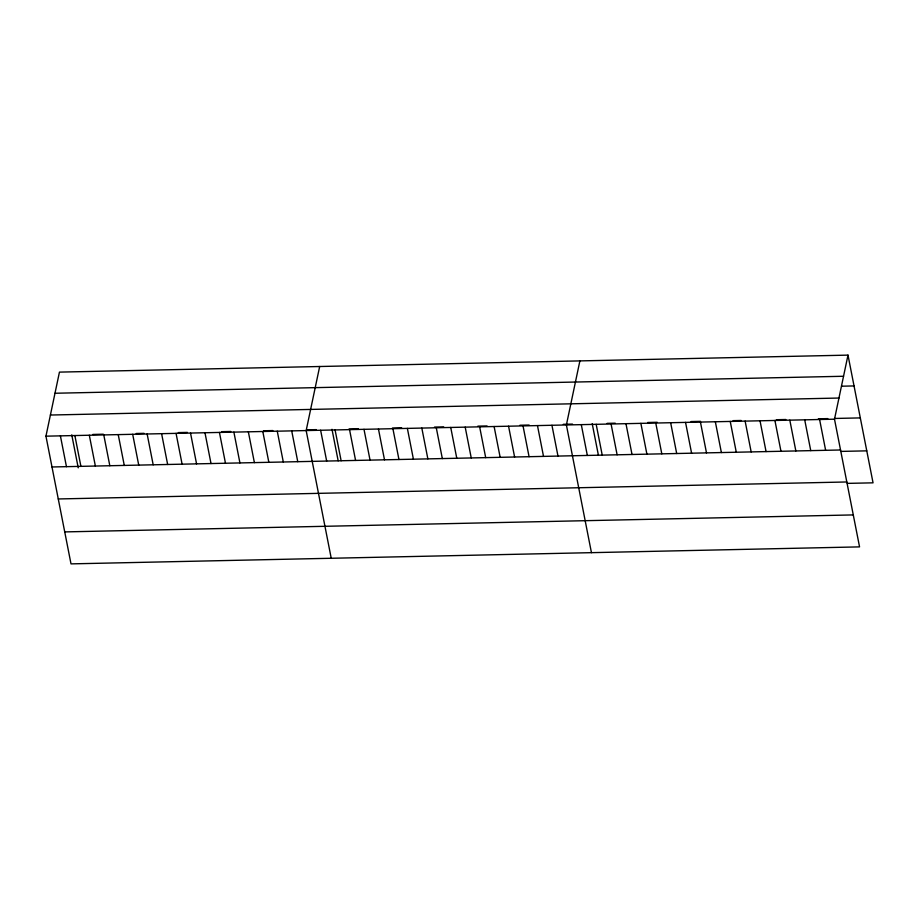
<?xml version="1.0" encoding="UTF-8"?>
<svg xmlns="http://www.w3.org/2000/svg" width="919" height="919" viewBox="0 0 919 919"><rect width="100%" height="100%" fill="white"/><g stroke="black" fill="none" stroke-linecap="round" stroke-linejoin="round"><path stroke-width="1.38" d="M847.996 355.125L834.498 419.19L859.552 546.885L71.004 563.875L45.95 436.169L59.448 372.115L847.996 355.125L873.05 482.831L847.318 483.383M319.674 366.509L306.165 430.563L331.231 558.27M579.889 360.903L566.391 424.957L591.445 552.664M54.991 393.252L843.539 376.262M841.85 386.198L854.038 385.934M50.407 415.032L838.955 398.042M92.796 434.446L103.307 434.216M136.161 433.504L144.053 433.343M178.217 432.596L187.419 432.401M221.594 431.666L230.795 431.471M263.65 430.758L272.851 430.563M307.015 429.828L316.216 429.632M349.071 428.92L358.272 428.725M392.447 427.99L401.637 427.783M434.503 427.082L443.693 426.887M477.869 426.14L487.07 425.945M519.924 425.244L529.126 425.037M563.29 424.302L572.491 424.107M607.103 423.36L615.225 423.188M647.723 422.487L657.2 422.281M691.054 421.557L700.531 421.35M733.029 420.649L741.151 420.477M776.36 419.719L785.837 419.512M818.335 418.811L827.812 418.604M834.59 418.467L860.31 417.904M45.95 436.169L834.498 419.19M51.992 466.978L840.54 449.988M841.046 451.401L866.778 450.85M58.265 498.96L846.813 481.97M64.732 531.906L853.28 514.916M819.599 419.512L825.641 450.31M804.711 419.822L810.753 450.632M789.812 420.144L795.854 450.953M774.912 420.465L780.966 451.275M760.024 420.787L766.067 451.597M745.125 421.109L751.168 451.918M730.237 421.43L736.28 452.24M715.338 421.752L721.381 452.562M700.439 422.074L706.493 452.883M685.551 422.395L691.593 453.205M670.652 422.717L676.694 453.526M655.764 423.039L661.806 453.848M640.865 423.36L646.907 454.17M625.965 423.682L632.019 454.491M611.078 424.004L617.12 454.802M596.178 424.325L602.221 455.123M592.204 423.682L598.407 455.25M581.29 424.635L587.333 455.445M551.94 425.279L557.982 456.077M537.477 425.589L543.52 456.398M523.026 425.899L529.068 456.709M508.563 426.209L514.606 457.019M494.112 426.519L500.154 457.329M479.649 426.83L485.691 457.639M465.198 427.14L471.24 457.949M450.735 427.45L456.777 458.259M436.284 427.76L442.326 458.57M421.821 428.082L427.863 458.88M407.37 428.392L413.412 459.201M392.907 428.702L398.949 459.511M378.456 429.012L384.498 459.822M363.993 429.322L370.047 460.132M349.542 429.632L355.584 460.442M335.079 429.943L341.133 460.752M331.989 429.288L338.181 460.856M320.628 430.253L326.67 461.062M291.714 430.885L297.756 461.683M277.262 431.195L283.305 462.004M262.8 431.505L268.842 462.314M248.348 431.815L254.391 462.625M233.885 432.125L239.928 462.935M219.434 432.435L225.477 463.245M204.971 432.746L211.014 463.555M190.52 433.056L196.563 463.865M176.057 433.366L182.1 464.175M161.606 433.688L167.649 464.486M147.143 433.998L153.186 464.807M132.692 434.308L138.735 465.117M118.229 434.618L124.283 465.428M103.778 434.928L109.82 465.738M89.315 435.238L95.369 466.048M74.864 435.549L80.906 466.358M71.762 434.894L78.23 467.84M60.401 435.859L66.455 466.668"/></g></svg>
